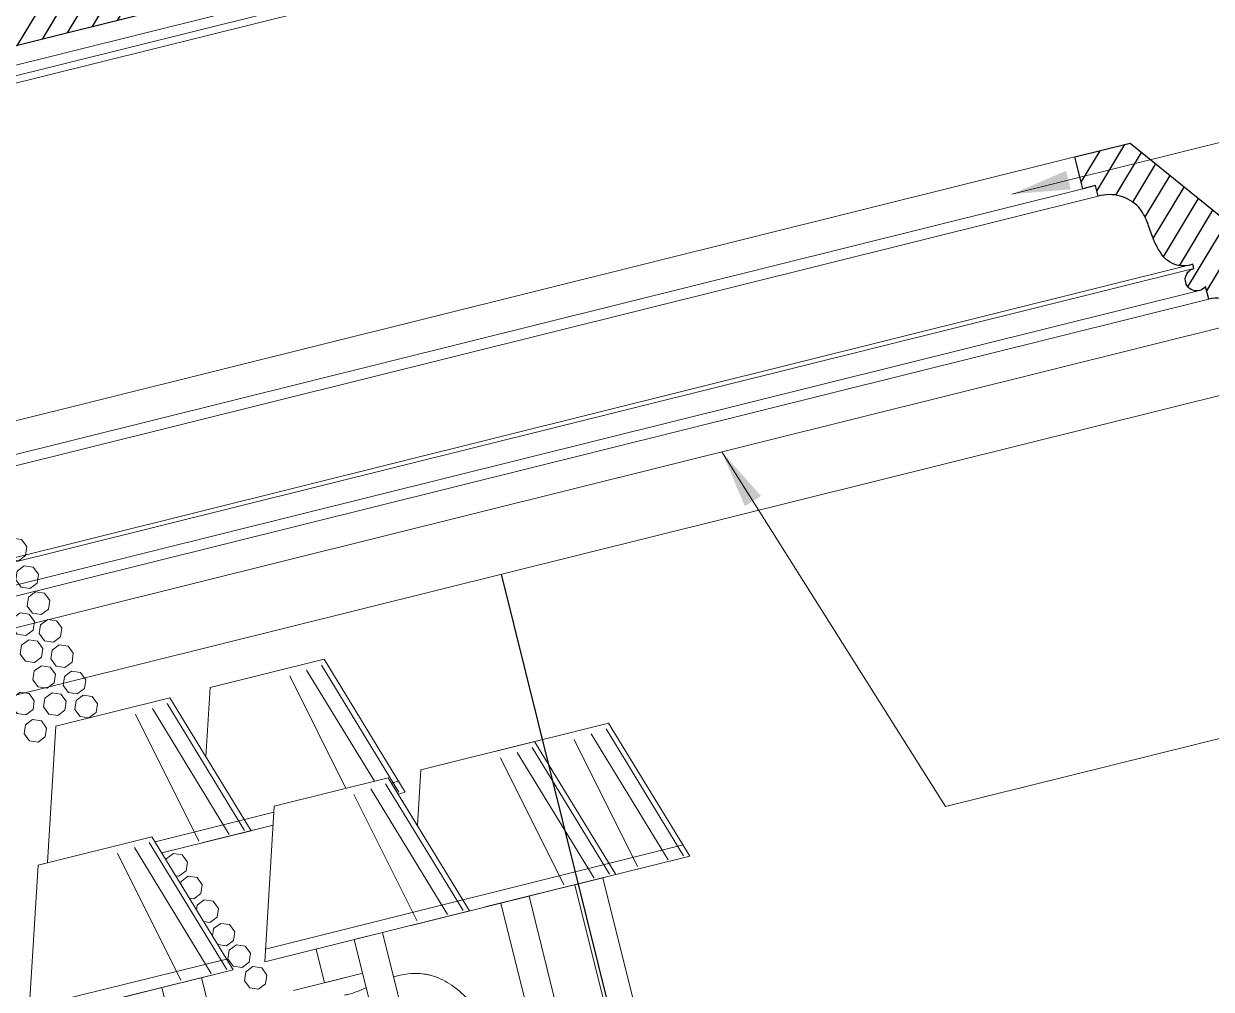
# Model space of a CAD drawing. Header units: inches. Extents: x 252212 to 296477, y 417293 to 492071.
# Drawn here: x 276444 to 277260, y 476961 to 477624 of the extents above; entities that cross this region are included whole.
import ezdxf

# ---------------------------------------------------------------- set-up
doc = ezdxf.new("R2010")
doc.units = ezdxf.units.IN
doc.header["$MEASUREMENT"] = 0
doc.linetypes.add('DASHED', pattern=[0.75, 0.5, -0.25])
doc.linetypes.add('HIDDEN', pattern=[0.375, 0.25, -0.125])
for name, color, linetype in [('0 toilet wall finishing', 8, 'Continuous'), ('8', 8, 'Continuous'), ('A-Hidden', 8, 'HIDDEN'), ('ELECTRICAL', 10, 'Continuous'), ('gypsum', 31, 'Continuous')]:
    doc.layers.add(name, color=color, linetype=linetype)
for name, color, linetype, lineweight in [('Glass', 4, 'Continuous', 0), ('GRC', 41, 'Continuous', 0), ('ID-NOTES', 3, 'Continuous', 0)]:
    doc.layers.add(name, color=color, linetype=linetype, lineweight=lineweight)
doc.styles.add('ZZ-Dim All', font='romans.shx', dxfattribs={"width": 0.8})
doc.dimstyles.new('DIM 0200', dxfattribs={"dimscale": 200, "dimtxt": 1, "dimasz": 0.8, "dimexe": 0.5, "dimexo": 1, "dimgap": 0.4, "dimtad": 1, "dimdec": 0, "dimrnd": 10, "dimdsep": 46, "dimtxsty": 'ZZ-Dim All', "dimblk1": 'ARCHTICK', "dimblk2": 'ARCHTICK', "dimsah": 1, "dimcen": 1, "dimdle": 0.5, "dimclrd": 256, "dimclre": 256, "dimclrt": 256, "dimadec": 0, "dimazin": 2, "dimtfac": 1, "dimtdec": 0, "dimtix": 1, "dimtmove": 2, "dimatfit": 2, "dimfxl": 1, "dimfxlon": 1, "dimtolj": 1, "dimtzin": 0, "dimlwd": -1, "dimlwe": -1, "dimarcsym": 0})

# ---------------------------------------------------------------- blocks, each defined once
blk = doc.blocks.new('_ARCHTICK')
at = {"color": 0, "linetype": 'ByBlock', "const_width": 0.15}
blk.add_lwpolyline([(-0.5, -0.5), (0.5, 0.5)], dxfattribs=at)
blk = doc.blocks.new('crystal ch 21')
at = {"layer": 'Glass', "color": 193, "lineweight": 0}
for p, q in [((38831.76016623398, 39528.54305068465), (38810.54354504614, 39623.63358962513)), ((38853.12253905546, 39527.94364721264), (38822.74747767208, 39624.52518849782)), ((38864.09623237543, 39528.02429622384), (38833.46009311901, 39625.43596927584)), ((38938.6494613585, 39539.23347430585), (38919.81808975317, 39623.63358962513)), ((38958.84641366136, 39539.23347430585), (38932.02202237911, 39624.52518849782)), ((38973.37077708246, 39528.02429622384), (38942.73463782605, 39625.43596927584)), ((38796.77313142418, 39438.82193907836), (38775.55651023633, 39533.91247801884)), ((38818.13550424567, 39438.22253560635), (38787.76044286228, 39534.80407689153)), ((38829.10919756563, 39438.30318461754), (38798.47305830922, 39535.71485766955)), ((38886.62159865743, 39535.22134396027), (38802.45081507911, 39535.15996582016)), ((38964.15000640723, 39438.82193907836), (38942.93338521939, 39533.91247801884)), ((38985.51237922872, 39438.22253560635), (38955.13731784534, 39534.80407689153)), ((38996.48607254868, 39438.30318461754), (38965.84993329227, 39535.71485766955)), ((39000.68839482147, 39437.03425693083), (38969.72478614964, 39535.48716247503)), ((38974.89029214076, 39535.28571033544), (38969.78931304177, 39535.28199065272)), ((39067.90110210717, 39438.82193907836), (39046.68448091933, 39533.91247801884)), ((39089.26347492866, 39438.22253560635), (39058.88841354528, 39534.80407689153)), ((39100.23716824862, 39438.30318461754), (39069.60102899221, 39535.71485766955)), ((39120.29038757544, 39438.82193907836), (39099.07376638758, 39533.91247801884)), ((39141.65276039692, 39438.22253560635), (39111.27769901353, 39534.80407689153)), ((39152.62645371688, 39438.30318461754), (39121.99031446047, 39535.71485766955)), ((38831.63319905, 39445.08595218785), (38691.0040005613, 39445.42621463217)), ((39154.11016811522, 39445.67843168169), (38858.38087554435, 39445.42621463217))]:
    blk.add_line(p, q, dxfattribs=at)
for points in [[(38757.91748205629, 39761.43106307186), (38752.26062780681, 39759.08791732134), (38749.91748205629, 39753.43106307185), (38752.26062780681, 39747.77420882235), (38757.91748205629, 39745.43106307185), (38763.57433630578, 39747.77420882235), (38765.91748205629, 39753.43106307185), (38763.57433630578, 39759.08791732134)], [(38761.00155077704, 39741.02099781711), (38755.34469652755, 39738.67785206659), (38753.00155077704, 39733.02099781711), (38755.34469652755, 39727.36414356761), (38761.00155077704, 39725.0209978171), (38766.65840502653, 39727.36414356761), (38769.00155077704, 39733.02099781711), (38766.65840502653, 39738.67785206659)], [(38764.17490925188, 39721.69241354799), (38758.51805500238, 39719.34926779747), (38756.17490925188, 39713.69241354799), (38758.51805500238, 39708.03555929849), (38764.17490925188, 39705.69241354799), (38769.83176350134, 39708.03555929849), (38772.17490925186, 39713.69241354799), (38769.83176350134, 39719.34926779747)], [(38750.48184200699, 39710.31014190629), (38744.8249877575, 39707.96699615577), (38742.48184200699, 39702.31014190629), (38744.8249877575, 39696.6532876568), (38750.48184200699, 39694.31014190629), (38756.13869625648, 39696.6532876568), (38758.48184200699, 39702.31014190629), (38756.13869625648, 39707.96699615577)], [(38767.77676488726, 39701.37798517678), (38762.11991063777, 39699.03483942627), (38759.77676488726, 39693.37798517678), (38762.11991063777, 39687.72113092728), (38767.77676488726, 39685.37798517679), (38773.43361913675, 39687.72113092728), (38775.77676488725, 39693.37798517678), (38773.43361913675, 39699.03483942627)], [(38751.6672232017, 39690.87154362235), (38746.01036895221, 39688.52839787184), (38743.6672232017, 39682.87154362235), (38746.01036895221, 39677.21468937286), (38751.6672232017, 39674.87154362234), (38757.3240774512, 39677.21468937286), (38759.6672232017, 39682.87154362235), (38757.3240774512, 39688.52839787184)], [(38771.19364516413, 39682.57001154529), (38765.53679091463, 39680.22686579477), (38763.19364516413, 39674.57001154529), (38765.53679091463, 39668.91315729578), (38771.19364516413, 39666.57001154529), (38776.8504994136, 39668.91315729578), (38779.19364516412, 39674.57001154529), (38776.8504994136, 39680.22686579477)], [(38755.83036308346, 39671.58674506834), (38750.17350883396, 39669.24359931783), (38747.83036308346, 39663.58674506834), (38750.17350883396, 39657.92989081885), (38755.83036308346, 39655.58674506834), (38761.48721733295, 39657.92989081885), (38763.83036308346, 39663.58674506834), (38761.48721733295, 39669.24359931783)], [(38737.30031620126, 39657.38424133023), (38731.64346195177, 39655.04109557972), (38729.30031620125, 39649.38424133023), (38731.64346195177, 39643.72738708074), (38737.30031620126, 39641.38424133023), (38742.95717045076, 39643.72738708074), (38745.30031620126, 39649.38424133023), (38742.95717045076, 39655.04109557972)], [(38775.06987045259, 39662.80876385642), (38769.4130162031, 39660.4656181059), (38767.06987045259, 39654.80876385642), (38769.4130162031, 39649.15190960693), (38775.06987045259, 39646.80876385642), (38780.72672470208, 39649.15190960693), (38783.06987045259, 39654.80876385642), (38780.72672470208, 39660.4656181059)], [(38758.47999608695, 39651.73481800065), (38752.82314183746, 39649.39167225015), (38750.47999608695, 39643.73481800065), (38752.82314183746, 39638.07796375116), (38758.47999608695, 39635.73481800065), (38764.13685033644, 39638.07796375116), (38766.47999608695, 39643.73481800065), (38764.13685033644, 39649.39167225015)], [(38778.89520175255, 39644.90637482234), (38773.23834750306, 39642.56322907183), (38770.89520175255, 39636.90637482234), (38773.23834750306, 39631.24952057285), (38778.89520175255, 39628.90637482234), (38784.55205600204, 39631.24952057285), (38786.89520175255, 39636.90637482234), (38784.55205600204, 39642.56322907183)], [(38740.98503000356, 39637.13752326838), (38735.32817575407, 39634.79437751787), (38732.98503000356, 39629.13752326838), (38735.32817575407, 39623.48066901889), (38740.98503000356, 39621.13752326838), (38746.64188425306, 39623.48066901889), (38748.98503000355, 39629.13752326838), (38746.64188425306, 39634.79437751787)], [(38839.63319905, 39453.08595218785), (38833.97634480051, 39450.74280643734), (38831.63319905, 39445.08595218785), (38833.97634480051, 39439.42909793835), (38839.63319905, 39437.08595218785), (38845.29005329949, 39439.42909793835), (38847.63319905, 39445.08595218785), (38845.29005329949, 39450.74280643734)], [(38846.98024181624, 39435.85192311022), (38841.32338756676, 39433.50877735968), (38838.98024181624, 39427.85192311022), (38841.32338756676, 39422.1950688607), (38846.98024181624, 39419.85192311022), (38852.63709606574, 39422.1950688607), (38854.98024181624, 39427.85192311022), (38852.63709606574, 39433.50877735968)], [(38919.14232792855, 39437.03425693083), (38939.14232792855, 39437.03425693083), (38939.14232792855, 39348.88054739338), (38919.14232792855, 39348.88054739338)], [(39022.89342362848, 39437.03425693083), (39042.89342362848, 39437.03425693083), (39042.89342362848, 39348.88054739338), (39022.89342362848, 39348.88054739338)], [(39075.28270909677, 39437.03425693083), (39095.28270909675, 39437.03425693083), (39095.28270909675, 39348.88054739338), (39075.28270909677, 39348.88054739338)]]:
    blk.add_lwpolyline(points, close=True, dxfattribs=at)
for points in [[(38727.27613598884, 39539.23347430585), (38755.4935804007, 39628.95458591214), (38836.15672444141, 39628.95458591214), (38868.29855464822, 39526.75536853713), (38805.09407542657, 39526.75536853713)], [(38972.47095040962, 39526.75536853713), (38977.57309935525, 39526.75536853713), (38945.43126914845, 39628.95458591214), (38945.43126914845, 39628.95458591214), (38864.76812510773, 39628.95458591214), (38850.46242477458, 39583.46771199601)], [(38690.21938605259, 39437.03425693083), (38833.31151983842, 39437.03425693083), (38801.16968963161, 39539.23347430585), (38801.16968963161, 39539.23347430585), (38720.5065455909, 39539.23347430585), (38688.3647153841, 39437.03425693083), (38831.45684916993, 39437.03425693083)], [(38857.59626103564, 39437.03425693083), (39000.68839482147, 39437.03425693083), (38968.54656461467, 39539.23347430585), (38968.54656461467, 39539.23347430585), (38887.88342057397, 39539.23347430585), (38855.74159036715, 39437.03425693083), (38998.83372415298, 39437.03425693083)], [(38961.34735673557, 39437.03425693083), (39104.43949052142, 39437.03425693083), (39072.29766031462, 39539.23347430585), (39072.29766031462, 39539.23347430585), (38991.63451627389, 39539.23347430585), (38980.09054044429, 39502.52787018835)], [(39013.73664220384, 39437.03425693083), (39156.82877598967, 39437.03425693083), (39124.68694578287, 39539.23347430585), (39124.68694578287, 39539.23347430585), (39044.02380174217, 39539.23347430585)], [(38832.62629490094, 39526.75536853713), (38883.95903477901, 39526.75536853713)], [(38834.48096556942, 39526.75536853713), (38883.95903477901, 39526.75536853713)], [(38972.47095040962, 39526.75536853713), (38975.71842868676, 39526.75536853713)], [(38810.61088187168, 39509.21394984771), (38812.69027035161, 39508.35263893788), (38818.3471246011, 39510.69578468839), (38820.69027035161, 39516.35263893788), (38818.3471246011, 39522.00949318737), (38812.69027035161, 39524.35263893788), (38807.03341610212, 39522.00949318737), (38806.77947350698, 39521.39642153015)], [(38816.03596396215, 39491.96418092438), (38818.82156171226, 39490.81034855697), (38824.47841596176, 39493.15349430747), (38826.82156171227, 39498.81034855697), (38824.47841596176, 39504.46720280645), (38818.82156171226, 39506.81034855697), (38813.16470746278, 39504.46720280645), (38812.56163752791, 39503.01126319065)], [(38821.68120521067, 39474.01438672224), (38825.60819708279, 39472.38777342947), (38831.26505133229, 39474.73091917998), (38833.60819708279, 39480.38777342947), (38831.26505133229, 39486.04462767897), (38825.60819708279, 39488.38777342947), (38819.9513428333, 39486.04462767897), (38818.78400404754, 39483.22642255049)], [(38827.07714769232, 39456.36797683299), (38832.73400194181, 39454.02483108248), (38838.3908561913, 39456.36797683299), (38840.73400194181, 39462.02483108248), (38838.3908561913, 39467.68168533197), (38832.73400194181, 39470.02483108247), (38827.07714769232, 39467.68168533197), (38825.14209020445, 39463.01004330078)], [(38810.86533276121, 39437.03425693083), (38810.86533276121, 39413.18980137959), (38782.86020405329, 39413.18980137959), (38782.86020405329, 39437.03425693083)], [(38919.14232792855, 39413.18980137959), (38892.13474876032, 39413.18980137959), (38892.13474876032, 39437.03425693083)], [(38959.49268606709, 39437.03425693083), (39102.58481985292, 39437.03425693083)], [(39011.88197153535, 39437.03425693083), (39154.97410532118, 39437.03425693083)], [(38870.02703246233, 39413.18980137959), (38919.14232792855, 39413.18980137959)]]:
    blk.add_lwpolyline(points, dxfattribs=at)
blk.add_lwpolyline([(38919.14232792855, 39403.12005342665, -0.0492225510897037), (38906.02703246234, 39401.41306329031, -0.009048785268413), (38903.4206972109, 39401.59261998558, -0.009048785268413)], format="xyb", dxfattribs=at)
blk.add_open_spline([(38939.14232792857, 39405.49626775016), (38940.3967130132, 39405.59389823452), (38941.65493110049, 39405.64237018337), (38945.65716169094, 39405.64384298585), (38948.40491464628, 39405.41691796208), (38953.84742405456, 39404.48107975965), (38956.54311344086, 39403.77259203431), (38960.01241435639, 39402.46643186163), (38960.84757397337, 39402.11984071531), (38962.47557740491, 39401.37832457337), (38963.27085728991, 39400.98292623321), (38965.59770932372, 39399.72996578005), (38967.06981716902, 39398.80566366229), (38970.50201228895, 39396.35559386954), (38972.36784247612, 39394.75181659216), (38975.78512245254, 39391.36368084073), (38977.33776617948, 39389.57932794235), (38980.19319778593, 39385.90817751785), (38981.4965379771, 39384.02087650663), (38983.91587528022, 39380.19568794786), (38985.03196928291, 39378.25740692712), (38987.72029040518, 39373.27443314282), (38989.19563878431, 39370.22195727569), (38991.29807342588, 39365.68618098023), (38991.99038786065, 39364.15681511522), (38993.14791327972, 39361.58552693433), (38993.6212209212, 39360.52975309797), (38995.02295190036, 39357.41855539627), (38995.95224968653, 39355.37703337524), (38997.80852701891, 39351.36134414565), (38998.735324864, 39349.38758273791), (39001.52173170743, 39343.57529155846), (39003.38751206417, 39339.84587550044), (39007.29361842097, 39332.50853408911), (39009.33780908973, 39328.91988541451), (39011.87795565993, 39324.83419368728), (39012.31290991415, 39324.14722776784), (39012.75075546045, 39323.46868977328)], degree=3, knots=[70.2295892999802, 70.2295892999802, 70.2295892999802, 70.2295892999802, 73.66845547465262, 73.66845547465262, 81.16021307794367, 81.16021307794367, 88.65197068123474, 88.65197068123474, 91.04294823106085, 91.04294823106085, 93.433925780887, 93.433925780887, 98.21588088053923, 98.21588088053923, 105.2331276644001, 105.2331276644001, 112.2503744482609, 112.2503744482609, 119.2676212321218, 119.2676212321218, 126.2848680159826, 126.2848680159826, 137.2622253050058, 137.2622253050058, 142.9400178879349, 142.9400178879349, 146.9874516420427, 146.9874516420427, 155.0823191502582, 155.0823191502582, 163.1771866584737, 163.1771866584737, 179.3669216749046, 179.3669216749046, 196.4799474093081, 196.4799474093081, 199.9895269579177, 199.9895269579177, 199.9895269579177, 199.9895269579177], dxfattribs=at)

msp = doc.modelspace()

# ---------------------------------------------------------------- hatches: boundary and pattern name
at = {"layer": '8'}
h = msp.add_hatch(dxfattribs=at)
h.set_pattern_fill('ANSI31', color=256, scale=100, angle=13.97142328298568, style=0)
h.set_pattern_definition([(58.97142328298569, (264334.8249245432, 487531.9436236491), (-10.71137893550929, 6.443319121378964), [])])
edge = h.paths.add_edge_path()
edge.add_line((276412.4574480127, 477602.4506080123), (275400.2748676399, 477350.6212967981))
edge.add_arc((275436.4905560848, 477205.0588568953), 150.0000000000412, 103.9714232829545, 193.971423282976)
edge.add_line((275290.9281161819, 477168.8431684503), (275333.1797527016, 476999.0203218953))
edge.add_line((275333.1797527016, 476999.0203218953), (275419.0615922448, 477020.387578078))
edge.add_line((275419.0615922448, 477020.387578078), (275455.8854823804, 477106.8357204757))
edge.add_line((275455.8854823804, 477106.8357204757), (275493.8014424901, 477116.2691471181))
edge.add_line((275493.8014424901, 477116.2691471181), (275499.2337957572, 477094.4347811309))
edge.add_line((275499.2337957572, 477094.4347811309), (275490.5000493631, 477092.2618398241))
edge.add_line((275490.5000493631, 477092.2618398241), (275492.3108337853, 477084.983717829))
edge.add_arc((275498.1934210669, 477057.659520669), 27.95025194093907, 102.1496824641303, 164.4523979417463)
edge.add_arc((275506.4886340511, 477058.0329705177), 35.93479784873064, 168.5747424777919, 187.4441718007641)
edge.add_arc((275801.5592959296, 477096.3442558597), 333.482178659717, 187.4027659154716, 189.2199754721181)
edge.add_arc((275419.4110218503, 477035.6479600235), 53.47024035382417, -8.873394695227603, 7.807851187764015, ccw=False)
edge.add_arc((275454.5284123041, 477031.1005286971), 18.09530210378481, 277.1404530818336, 348.1999304066375, ccw=False)
edge.add_line((275456.777695838, 477013.1455661015), (275457.5020096069, 477010.2343173035))
edge.add_arc((275459.3851067751, 477002.6655472443), 7.799508648183963, -114.49587910338062, 103.97142328296837, ccw=False)
edge.add_line((275456.1512137081, 476995.5680638322), (275458.3241550148, 476986.8343174382))
edge.add_arc((275463.3943513971, 476966.4555758518), 21.0000000000131, 103.9714232829691, 193.9714232831232)
edge.add_line((275443.0156098107, 476961.3853794695), (275395.4652127759, 476949.5549212442))
edge.add_line((275395.4652127759, 476949.5549212442), (275406.3297120831, 476905.8870221818))
edge.add_line((275406.3297120831, 476905.8870221818), (275289.8719193164, 476876.9125838911))
edge.add_line((275289.8719193164, 476876.9125838911), (275285.0431692256, 476896.3209231235))
edge.add_line((275285.0431692256, 476896.3209231235), (275265.6348814009, 476891.492173993))
edge.add_line((275265.6348814009, 476891.492173993), (275259.5989383669, 476915.7525993448))
edge.add_line((275259.5989383669, 476915.7525993448), (275324.1393826756, 476931.8101500251))
edge.add_line((275324.1393826756, 476931.8101500251), (275266.6677095315, 477162.8072203762))
edge.add_arc((275436.4905560847, 477205.0588568953), 174.9999999999538, 103.97142328295672, 193.9714232829752, ccw=False)
edge.add_line((275394.2389195657, 477374.8817034485), (276406.4214999385, 477626.7110146629))
edge.add_line((276406.4214999385, 477626.7110146629), (277133.209538266, 477807.5336765992))
edge.add_arc((277175.4611747852, 477637.7108300459), 175.0000000000384, 13.971423282993726, 103.9714232830076, ccw=False)
edge.add_line((277345.2840213384, 477679.962466565), (277402.7557069476, 477448.9653993153))
edge.add_line((277402.7557069476, 477448.9653993153), (277467.296150074, 477465.0229547481))
edge.add_line((277467.296150074, 477465.0229547481), (277473.3321113641, 477440.7625339383))
edge.add_line((277473.3321113641, 477440.7625339383), (277453.9238235393, 477435.9337848077))
edge.add_line((277453.9238235393, 477435.9337848077), (277458.7525959106, 477416.5254511189))
edge.add_line((277458.7525959106, 477416.5254511189), (277342.2948327841, 477387.5508936945))
edge.add_line((277342.2948327841, 477387.5508936945), (277331.4303334769, 477431.2187927567))
edge.add_line((277331.4303334769, 477431.2187927567), (277283.879936442, 477419.3883345313))
edge.add_arc((277263.5011948556, 477414.318138149), 21.0000000000131, 13.97142328296913, 103.9714232829691)
edge.add_line((277258.4309984733, 477434.6968797354), (277256.2580571666, 477443.4306261296))
edge.add_arc((277250.0753722038, 477448.1852808808), 7.799508648156026, 103.97142328348662, 322.43872566914985, ccw=False)
edge.add_line((277248.1922750355, 477455.7540509399), (277247.4679612666, 477458.665299738))
edge.add_arc((277241.0414868583, 477475.5809843208), 18.0953021037371, 219.7429161595284, 290.80239348416455, ccw=False)
edge.add_arc((277269.933848993, 477496.0539336497), 53.47024035376502, 200.1349953780859, 216.8162412611009, ccw=False)
edge.add_arc((276903.8964439663, 477370.6029000527), 333.48217865885, 18.72287109409101, 20.54008065073747)
edge.add_arc((277182.5187353205, 477475.0254495614), 35.9347978487363, 20.49867476521184, 39.36810408819362)
edge.add_arc((277190.0218497835, 477478.5825968171), 27.95025194096839, 43.49044862421403, 105.7931641018763)
edge.add_line((277182.4147570567, 477505.4777399438), (277180.6039726345, 477512.7558619389))
edge.add_line((277180.6039726345, 477512.7558619389), (277171.8702262404, 477510.5829206323))
edge.add_line((277171.8702262404, 477510.5829206323), (277166.4378729732, 477532.4172866195))
edge.add_line((277166.4378729732, 477532.4172866195), (277204.3538330838, 477541.8507132582))
edge.add_line((277204.3538330838, 477541.8507132582), (277277.3934116644, 477482.7364157532))
edge.add_line((277277.3934116644, 477482.7364157532), (277363.2752512075, 477504.1036719359))
edge.add_line((277363.2752512075, 477504.1036719359), (277321.023614688, 477673.9265184909))
edge.add_arc((277175.4611747852, 477637.7108300459), 150.0000000000128, 13.97142328300299, 103.971423283003)
edge.add_line((277139.2454863401, 477783.2732699487), (276412.4574480127, 477602.4506080123))

# ---------------------------------------------------------------- linework, layer by layer
at = {"layer": '0 toilet wall finishing', "ltscale": 0.1}
msp.add_line((277448.2086738424, 474528.5433976655, 2.078860034611462e-08), (276772.1837882234, 477245.7091987342, 1.068196777461383e-06), dxfattribs=at)
at = {"layer": 'A-Hidden', "linetype": 'DASHED', "lineweight": 0, "ltscale": 10}
msp.add_line((274125.1683177133, 477033.3769144763, 0.001422925892541478), (279628.5274364389, 478402.6033397679, 0.0001177013647298984), dxfattribs=at)
at = {"layer": 'GRC'}
for p, q in [((275648.8769095262, 477399.1499850511, 1.363272697297686e-06), (276901.7386020594, 477710.8588545175, 2.544770921397108e-06)), ((276910.3077037163, 477705.7042008409, 2.533901917997106e-06), (275638.8701728991, 477389.3736922878, 1.363272697297686e-06)), ((276913.4896795915, 477701.3434413064, 2.537759140797106e-06), (275640.0773625139, 477384.5216109576, 1.363272697297686e-06)), ((277166.4378729732, 477532.4172866195, 2.47702417199711e-06), (275493.8014424901, 477116.2691471181, 1.363272697297686e-06)), ((277182.4147570567, 477505.4777399438, 2.47702417199711e-06), (275492.3108337853, 477084.983717829, 1.363272697297686e-06)), ((277171.8702262404, 477510.5829206323, 2.47702417199711e-06), (275499.2337957572, 477094.4347811309, 1.363272697297686e-06)), ((277247.4679612666, 477458.665299738, 2.47702417199711e-06), (275460.9548867125, 477014.1848441144, 1.363272697297686e-06)), ((277248.1922750355, 477455.7540509399, 2.47702417199711e-06), (275457.5020096069, 477010.2343173035, 1.363272697297686e-06)), ((277251.958469372, 477440.6165108216, 2.47702417199711e-06), (275461.2682039433, 476995.0967771852, 1.363272697297686e-06)), ((277258.4309984733, 477434.6968797354, 2.47702417199711e-06), (275458.3241550148, 476986.8343174382, 1.363272697297686e-06)), ((277283.879936442, 477419.3883345313, 2.47702417199711e-06), (275443.0156098107, 476961.3853794695, 1.363272697297686e-06)), ((277342.2948327841, 477387.5508936945, 2.47702417199711e-06), (275406.3297120831, 476905.8870221818, 1.363272697297686e-06))]:
    msp.add_line(p, q, dxfattribs=at)
at = {"layer": 'gypsum', "elevation": -8.642302521023141e-07}
for points in [[(277139.2454863401, 477783.2732699487), (276412.4574480127, 477602.4506080123), (275400.2748676399, 477350.6212967981, 0.4142135623730951), (275290.9281161819, 477168.8431684503)], [(277283.879936442, 477419.3883345313, 0.414213562373118), (277258.4309984733, 477434.6968797354), (277256.2580571666, 477443.4306261296, -1.40801218203971), (277248.1922750355, 477455.7540509399), (277247.4679612666, 477458.665299738, -0.3203886580188107), (277227.1276311667, 477464.0118625728, -0.0729144724568156), (277219.7314864967, 477477.6477009205, 0.0079292386621575), (277216.1781521616, 477487.6093024829, 0.0825199636140567), (277210.2994532352, 477497.8189005633, 0.2787474963378631), (277182.4147570567, 477505.4777399438), (277180.6039726345, 477512.7558619389), (277171.8702262404, 477510.5829206323), (277166.4378729732, 477532.4172866195), (277204.3538330838, 477541.8507132582), (277277.3934116644, 477482.7364157532)]]:
    msp.add_lwpolyline(points, format="xyb", dxfattribs=at)

# ---------------------------------------------------------------- block references
at = {"layer": 'ELECTRICAL', "rotation": 13.97142328298568}
msp.add_blockref('crystal ch 21', (248424.895277974, 429327.7790622951, 1.889780964730437e-06), dxfattribs=at)

# ---------------------------------------------------------------- leaders
at = {"layer": 'ID-NOTES'}
for points in [[(277123.0920804442, 477506.8763058034, 0.0003533292514068636), (277902.4957704536, 477700.7906234605, 0.0003533292514068636)], [(276923.7382089698, 477329.7864685122, 0.0003524780833181828), (277077.4183694843, 477086.0057564981, 0.0003524780833181828), (278012.3873493993, 477318.6244547346, 0.0003524780833181828)], [(275328.1969257996, 476355.2587806332, 4.706203874198748e-07), (278075.5298324212, 477038.79055344, 4.706203874198748e-07)]]:
    msp.add_leader(points, dimstyle='DIM 0200', override={"dimasz": 0.2, "dimtad": 0, "dimclrd": 8}, dxfattribs=at)

doc.saveas('drawing.dxf')
